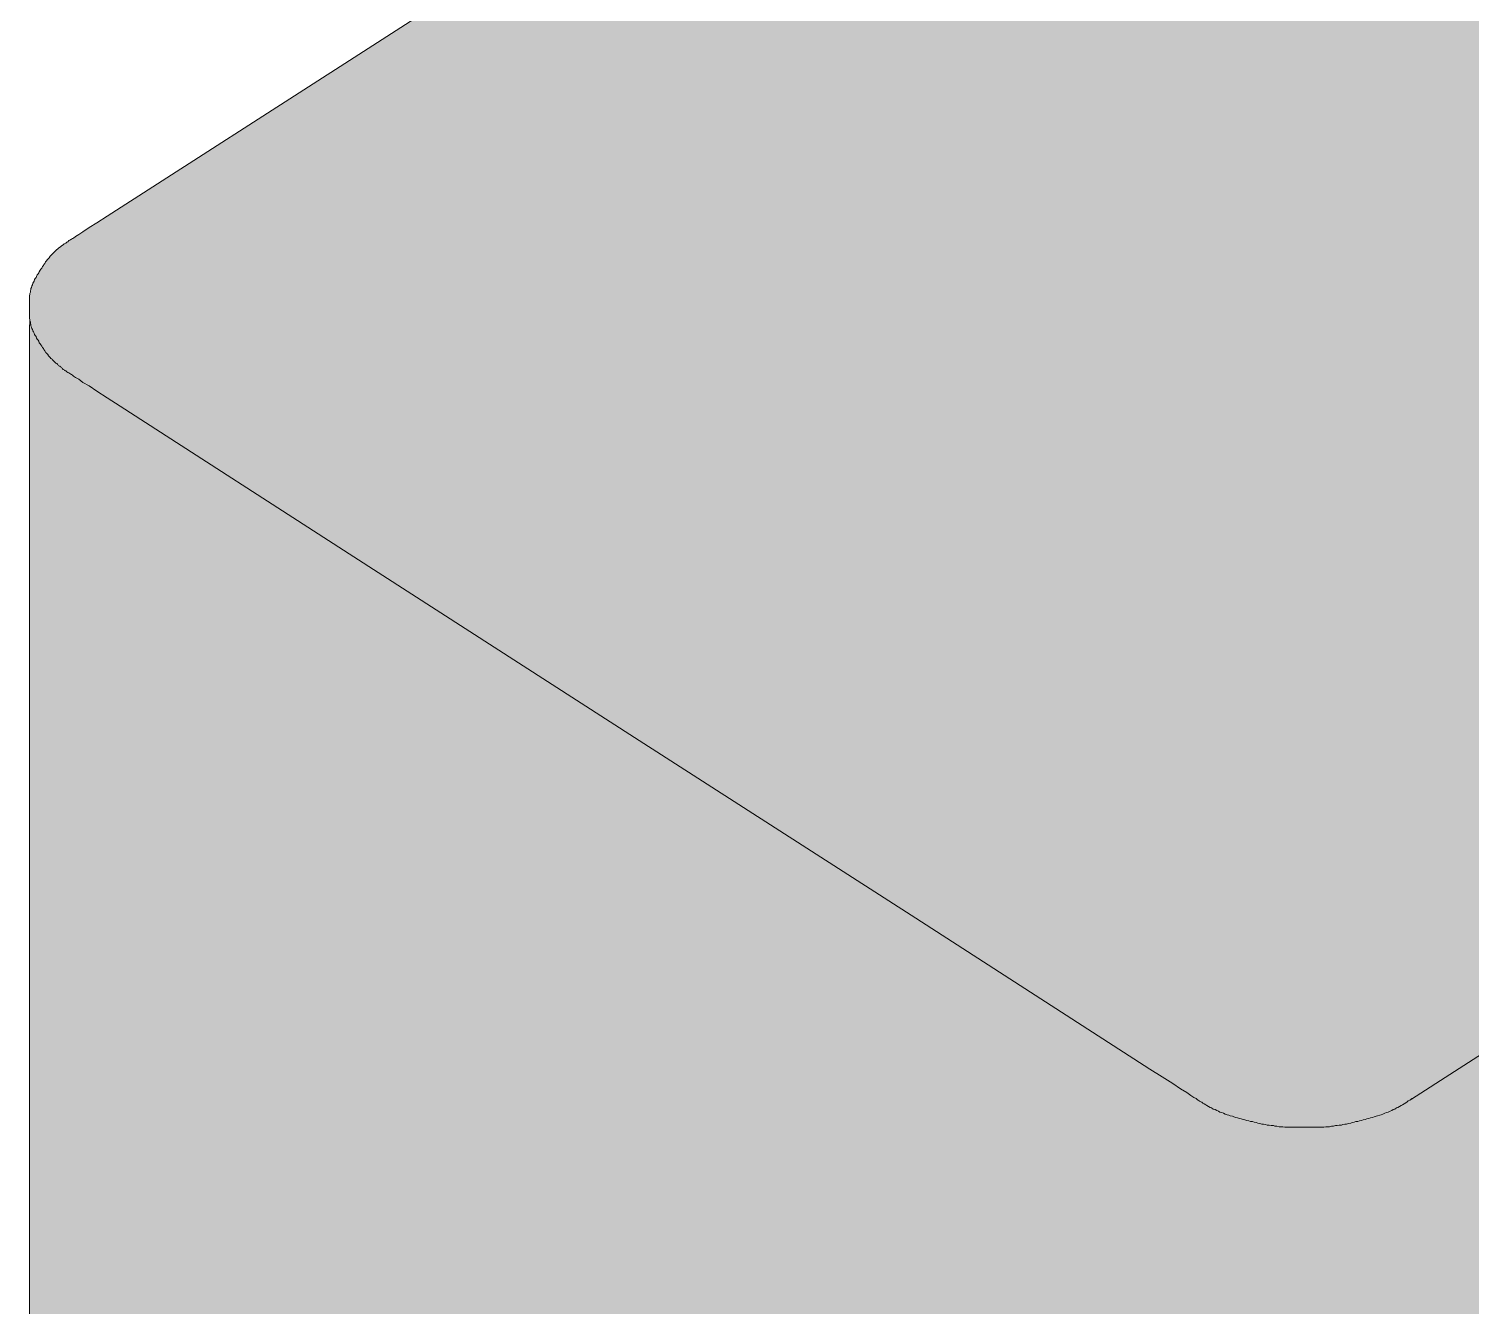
# Model space of a CAD drawing. Units: millimetres at full size, sheet at 1:100. Extents: x -138278 to 134990, y -16593 to 30671.
# Drawn here: x 60856.6 to 61134.5, y 22856.9 to 23103 of the extents above; entities that cross this region are included whole.
import ezdxf

# ---------------------------------------------------------------- set-up
doc = ezdxf.new("R2010")
doc.units = ezdxf.units.MM
doc.header["$LTSCALE"] = 100
doc.layers.add('F-0_枠', color=134, linetype='Continuous', lineweight=18)
doc.layers.add('F-8_補助線', color=15, linetype='Continuous')
doc.layers.add('F-9_可能範囲', color=9, linetype='Continuous')

msp = doc.modelspace()

# ---------------------------------------------------------------- linework, layer by layer
at = {"layer": 'F-0_枠'}
for p, q in [((60856.7, 23045), (60856.8, 23047)), ((60856.7, 23045), (60856.8, 23047)), ((60857.1, 23045.5), (60857.2, 23045.3)), ((60857.1, 23045.5), (60857.2, 23045.3)), ((60859.8, 23040.7), (60859.9, 23040.7)), ((60859.8, 23040.7), (60859.9, 23040.7)), ((60863.7, 23037.1), (60863.9, 23036.9)), ((60863.7, 23037.1), (60863.9, 23036.9)), ((60864.3, 23036.7), (60864.5, 23036.6)), ((60864.3, 23036.7), (60864.5, 23036.6)), ((60864.5, 23036.6), (60864.7, 23036.5)), ((60864.5, 23036.6), (60864.7, 23036.5)), ((60864.7, 23036.5), (60864.8, 23036.4)), ((60864.7, 23036.5), (60864.8, 23036.4)), ((60867, 23034.9), (60868.2, 23034.2)), ((60867, 23034.9), (60868.2, 23034.2)), ((60868.2, 23034.2), (60869.7, 23033.2)), ((60868.2, 23034.2), (60869.7, 23033.2)), ((61123, 22896.8), (61177.1, 22931.7)), ((61123, 22896.8), (61177.1, 22931.7)), ((61119.5, 22894.8), (61119.8, 22894.9)), ((61119.5, 22894.8), (61119.8, 22894.9)), ((61119.8, 22894.9), (61120.1, 22895.1)), ((61119.8, 22894.9), (61120.1, 22895.1)), ((61120.1, 22895.1), (61120.4, 22895.2)), ((61120.1, 22895.1), (61120.4, 22895.2)), ((61121.9, 22896.1), (61121.6, 22895.9)), ((61121.9, 22896.1), (61121.6, 22895.9)), ((61122.2, 22896.3), (61121.9, 22896.1)), ((61122.2, 22896.3), (61121.9, 22896.1)), ((61122.4, 22896.5), (61122.2, 22896.3)), ((61122.4, 22896.5), (61122.2, 22896.3)), ((61122.8, 22896.7), (61123.1, 22896.9)), ((61122.8, 22896.7), (61123.1, 22896.9))]:
    msp.add_line(p, q, dxfattribs=at)
for points in [[(60871.7, 23066.9), (60919.3, 23097.5), (61027.5, 23167.1)], [(60871.7, 23066.9), (60919.3, 23097.5), (61027.5, 23167.1)], [(60871.7, 23066.9), (60869.7, 23065.6), (60868.2, 23064.7), (60867, 23063.9), (60866.2, 23063.4), (60865.6, 23063), (60865.2, 23062.7), (60865, 23062.6), (60864.8, 23062.5), (60864.7, 23062.4), (60864.5, 23062.3), (60864.3, 23062.2), (60864.1, 23062), (60863.9, 23061.9), (60863.7, 23061.7), (60863.4, 23061.6), (60863.2, 23061.4), (60862.9, 23061.2), (60862.7, 23061), (60862.4, 23060.8), (60862.2, 23060.6), (60861.9, 23060.4), (60861.7, 23060.2), (60861.5, 23060), (60861.3, 23059.8)], [(60871.7, 23066.9), (60869.7, 23065.6), (60868.2, 23064.7), (60867, 23063.9), (60866.2, 23063.4), (60865.6, 23063), (60865.2, 23062.7), (60865, 23062.6), (60864.8, 23062.5), (60864.7, 23062.4), (60864.5, 23062.3), (60864.3, 23062.2), (60864.1, 23062), (60863.9, 23061.9), (60863.7, 23061.7), (60863.4, 23061.6), (60863.2, 23061.4), (60862.9, 23061.2), (60862.7, 23061), (60862.4, 23060.8), (60862.2, 23060.6), (60861.9, 23060.4), (60861.7, 23060.2), (60861.5, 23060), (60861.3, 23059.8)], [(60861.3, 23059.8), (60861.1, 23059.6), (60860.9, 23059.4), (60860.7, 23059.2), (60860.5, 23058.9), (60860.3, 23058.7), (60860.1, 23058.5), (60860, 23058.3), (60859.8, 23058.1), (60859.7, 23057.8), (60859.5, 23057.6), (60859.4, 23057.4), (60859.2, 23057.2), (60859.1, 23056.9), (60858.9, 23056.7), (60858.8, 23056.5), (60858.6, 23056.2), (60858.5, 23056), (60858.4, 23055.8), (60858.2, 23055.6), (60858.1, 23055.3), (60858, 23055.1), (60857.8, 23054.9), (60857.7, 23054.7), (60857.6, 23054.4), (60857.5, 23054.2), (60857.4, 23054), (60857.3, 23053.7), (60857.2, 23053.5), (60857.1, 23053.2), (60857, 23053), (60857, 23052.8), (60856.9, 23052.5), (60856.9, 23052.3), (60856.8, 23052), (60856.8, 23051.8), (60856.7, 23051.6), (60856.7, 23051.3), (60856.7, 23051.1), (60856.7, 23050.8)], [(60861.3, 23059.8), (60861.1, 23059.6), (60860.9, 23059.4), (60860.7, 23059.2), (60860.5, 23058.9), (60860.3, 23058.7), (60860.1, 23058.5), (60860, 23058.3), (60859.8, 23058.1), (60859.7, 23057.8), (60859.5, 23057.6), (60859.4, 23057.4), (60859.2, 23057.2), (60859.1, 23056.9), (60858.9, 23056.7), (60858.8, 23056.5), (60858.6, 23056.2), (60858.5, 23056), (60858.4, 23055.8), (60858.2, 23055.6), (60858.1, 23055.3), (60858, 23055.1), (60857.8, 23054.9), (60857.7, 23054.7), (60857.6, 23054.4), (60857.5, 23054.2), (60857.4, 23054), (60857.3, 23053.7), (60857.2, 23053.5), (60857.1, 23053.2), (60857, 23053), (60857, 23052.8), (60856.9, 23052.5), (60856.9, 23052.3), (60856.8, 23052), (60856.8, 23051.8), (60856.7, 23051.6), (60856.7, 23051.3), (60856.7, 23051.1), (60856.7, 23050.8)], [(60856.7, 23050.8), (60856.7, 23050.6), (60856.7, 23050.4), (60856.7, 23050.1), (60856.7, 23049.9), (60856.7, 23049.6), (60856.7, 23049.4), (60856.7, 23049.1), (60856.7, 23048.9), (60856.7, 23048.7), (60856.7, 23048.4), (60856.7, 23048.2), (60856.7, 23047.9), (60856.7, 23047.7), (60856.7, 23047.5), (60856.7, 23047.2), (60856.8, 23047), (60856.8, 23046.7), (60856.9, 23046.5), (60856.9, 23046.3), (60857, 23046), (60857, 23045.8), (60857.1, 23045.5)], [(60856.7, 23050.8), (60856.7, 23050.6), (60856.7, 23050.4), (60856.7, 23050.1), (60856.7, 23049.9), (60856.7, 23049.6), (60856.7, 23049.4), (60856.7, 23049.1), (60856.7, 23048.9), (60856.7, 23048.7), (60856.7, 23048.4), (60856.7, 23048.2), (60856.7, 23047.9), (60856.7, 23047.7), (60856.7, 23047.5), (60856.7, 23047.2), (60856.8, 23047), (60856.8, 23046.7), (60856.9, 23046.5), (60856.9, 23046.3), (60857, 23046), (60857, 23045.8), (60857.1, 23045.5)], [(60862.1, 22300.3), (60860.9, 22309.3), (60859.8, 22318.3), (60859, 22327.4), (60858.3, 22336.4), (60857.8, 22345.2), (60857.4, 22353.8), (60857.1, 22362.1), (60856.9, 22369.9), (60856.8, 22377.2), (60856.7, 22383.8), (60856.7, 22389.7), (60856.7, 22394.8), (60856.7, 23019.3), (60856.7, 23026.4), (60856.7, 23032.2), (60856.7, 23036.7), (60856.7, 23040), (60856.7, 23042.4), (60856.7, 23044), (60856.7, 23045)], [(60862.1, 22300.3), (60860.9, 22309.3), (60859.8, 22318.3), (60859, 22327.4), (60858.3, 22336.4), (60857.8, 22345.2), (60857.4, 22353.8), (60857.1, 22362.1), (60856.9, 22369.9), (60856.8, 22377.2), (60856.7, 22383.8), (60856.7, 22389.7), (60856.7, 22394.8), (60856.7, 23019.3), (60856.7, 23026.4), (60856.7, 23032.2), (60856.7, 23036.7), (60856.7, 23040), (60856.7, 23042.4), (60856.7, 23044), (60856.7, 23045)], [(60857.2, 23045.3), (60857.3, 23045.1), (60857.4, 23044.8), (60857.5, 23044.6), (60857.6, 23044.4), (60857.7, 23044.1), (60857.8, 23043.9), (60858, 23043.7), (60858.1, 23043.4), (60858.2, 23043.2), (60858.4, 23043), (60858.5, 23042.8), (60858.6, 23042.5), (60858.8, 23042.3), (60858.9, 23042.1), (60859.1, 23041.9), (60859.2, 23041.6), (60859.4, 23041.4), (60859.5, 23041.2), (60859.7, 23041), (60859.8, 23040.7)], [(60857.2, 23045.3), (60857.3, 23045.1), (60857.4, 23044.8), (60857.5, 23044.6), (60857.6, 23044.4), (60857.7, 23044.1), (60857.8, 23043.9), (60858, 23043.7), (60858.1, 23043.4), (60858.2, 23043.2), (60858.4, 23043), (60858.5, 23042.8), (60858.6, 23042.5), (60858.8, 23042.3), (60858.9, 23042.1), (60859.1, 23041.9), (60859.2, 23041.6), (60859.4, 23041.4), (60859.5, 23041.2), (60859.7, 23041), (60859.8, 23040.7)], [(60859.9, 23040.7), (60859.9, 23040.6), (60860, 23040.5), (60860.1, 23040.4), (60860.1, 23040.3), (60860.2, 23040.3), (60860.3, 23040.2), (60860.3, 23040.1), (60860.4, 23040), (60860.5, 23039.9), (60860.6, 23039.9), (60860.6, 23039.8), (60860.7, 23039.7), (60860.8, 23039.6), (60860.8, 23039.5), (60860.9, 23039.5), (60861, 23039.4), (60861.1, 23039.3), (60861.2, 23039.2), (60861.2, 23039.2), (60861.3, 23039.1), (60861.4, 23039), (60861.5, 23038.9), (60861.6, 23038.8), (60861.6, 23038.8), (60861.7, 23038.7), (60861.8, 23038.6), (60861.9, 23038.5), (60862, 23038.5), (60862.1, 23038.4), (60862.2, 23038.3), (60862.2, 23038.3), (60862.3, 23038.2), (60862.4, 23038.1), (60862.5, 23038), (60862.6, 23038), (60862.7, 23037.9), (60862.8, 23037.8), (60862.9, 23037.7), (60862.9, 23037.7)], [(60859.9, 23040.7), (60859.9, 23040.6), (60860, 23040.5), (60860.1, 23040.4), (60860.1, 23040.3), (60860.2, 23040.3), (60860.3, 23040.2), (60860.3, 23040.1), (60860.4, 23040), (60860.5, 23039.9), (60860.6, 23039.9), (60860.6, 23039.8), (60860.7, 23039.7), (60860.8, 23039.6), (60860.8, 23039.5), (60860.9, 23039.5), (60861, 23039.4), (60861.1, 23039.3), (60861.2, 23039.2), (60861.2, 23039.2), (60861.3, 23039.1), (60861.4, 23039), (60861.5, 23038.9), (60861.6, 23038.8), (60861.6, 23038.8), (60861.7, 23038.7), (60861.8, 23038.6), (60861.9, 23038.5), (60862, 23038.5), (60862.1, 23038.4), (60862.2, 23038.3), (60862.2, 23038.3), (60862.3, 23038.2), (60862.4, 23038.1), (60862.5, 23038), (60862.6, 23038), (60862.7, 23037.9), (60862.8, 23037.8), (60862.9, 23037.7), (60862.9, 23037.7)], [(60862.9, 23037.7), (60863, 23037.6), (60863.1, 23037.5), (60863.2, 23037.4), (60863.3, 23037.4), (60863.4, 23037.3), (60863.5, 23037.2), (60863.6, 23037.2), (60863.7, 23037.1)], [(60862.9, 23037.7), (60863, 23037.6), (60863.1, 23037.5), (60863.2, 23037.4), (60863.3, 23037.4), (60863.4, 23037.3), (60863.5, 23037.2), (60863.6, 23037.2), (60863.7, 23037.1)], [(60863.9, 23036.9), (60864.1, 23036.8), (60864.3, 23036.7)], [(60863.9, 23036.9), (60864.1, 23036.8), (60864.3, 23036.7)], [(60864.8, 23036.4), (60865, 23036.3), (60865.2, 23036.1), (60865.6, 23035.8), (60866.2, 23035.5), (60867, 23034.9)], [(60864.8, 23036.4), (60865, 23036.3), (60865.2, 23036.1), (60865.6, 23035.8), (60866.2, 23035.5), (60867, 23034.9)], [(60869.7, 23033.2), (60871.7, 23031.9), (60874.2, 23030.3)], [(60869.7, 23033.2), (60871.7, 23031.9), (60874.2, 23030.3)], [(60871.7, 23031.9), (60874.2, 23030.3), (60919.2, 23001.3), (60973.3, 22966.5), (61027.5, 22931.7), (61072.6, 22902.6), (61075, 22901.1), (61077, 22899.8), (61078.5, 22898.8), (61079.7, 22898.1), (61080.5, 22897.5), (61081.1, 22897.1), (61081.5, 22896.9), (61081.8, 22896.7), (61081.9, 22896.6), (61082.1, 22896.5), (61082.2, 22896.4), (61082.4, 22896.3), (61082.6, 22896.2), (61082.8, 22896), (61083.1, 22895.9), (61083.4, 22895.7), (61083.6, 22895.6), (61083.9, 22895.4), (61084.2, 22895.2), (61084.5, 22895.1), (61084.8, 22894.9), (61085.2, 22894.8), (61085.5, 22894.6), (61085.8, 22894.5), (61086.1, 22894.3), (61086.5, 22894.2), (61086.8, 22894.1), (61087.1, 22893.9), (61087.5, 22893.8), (61087.8, 22893.7), (61088.1, 22893.6), (61088.5, 22893.5), (61088.8, 22893.4), (61089.2, 22893.3)], [(60871.7, 23031.9), (60874.2, 23030.3), (60919.2, 23001.3), (60973.3, 22966.5), (61027.5, 22931.7), (61072.6, 22902.6), (61075, 22901.1), (61077, 22899.8), (61078.5, 22898.8), (61079.7, 22898.1), (61080.5, 22897.5), (61081.1, 22897.1), (61081.5, 22896.9), (61081.8, 22896.7), (61081.9, 22896.6), (61082.1, 22896.5), (61082.2, 22896.4), (61082.4, 22896.3), (61082.6, 22896.2), (61082.8, 22896), (61083.1, 22895.9), (61083.4, 22895.7), (61083.6, 22895.6), (61083.9, 22895.4), (61084.2, 22895.2), (61084.5, 22895.1), (61084.8, 22894.9), (61085.2, 22894.8), (61085.5, 22894.6), (61085.8, 22894.5), (61086.1, 22894.3), (61086.5, 22894.2), (61086.8, 22894.1), (61087.1, 22893.9), (61087.5, 22893.8), (61087.8, 22893.7), (61088.1, 22893.6), (61088.5, 22893.5), (61088.8, 22893.4), (61089.2, 22893.3)], [(61117.5, 22893.9), (61117.9, 22894.1), (61118.2, 22894.2), (61118.5, 22894.3), (61118.9, 22894.5), (61119.2, 22894.6), (61119.5, 22894.8)], [(61117.5, 22893.9), (61117.9, 22894.1), (61118.2, 22894.2), (61118.5, 22894.3), (61118.9, 22894.5), (61119.2, 22894.6), (61119.5, 22894.8)], [(61121.6, 22895.9), (61121.3, 22895.7), (61121, 22895.6), (61120.7, 22895.4), (61120.4, 22895.2), (61120.1, 22895.1)], [(61121.6, 22895.9), (61121.3, 22895.7), (61121, 22895.6), (61120.7, 22895.4), (61120.4, 22895.2), (61120.1, 22895.1)], [(61123, 22896.8), (61122.7, 22896.6), (61122.4, 22896.5)], [(61123, 22896.8), (61122.7, 22896.6), (61122.4, 22896.5)], [(61089.2, 22893.3), (61089.5, 22893.2), (61089.9, 22893.1), (61090.2, 22893), (61090.6, 22892.9), (61090.9, 22892.8), (61091.3, 22892.7), (61091.7, 22892.6), (61092, 22892.5), (61092.4, 22892.5), (61092.7, 22892.4), (61093.1, 22892.3), (61093.4, 22892.2), (61093.8, 22892.1), (61094.2, 22892), (61094.5, 22892), (61094.9, 22891.9), (61095.2, 22891.8), (61095.6, 22891.8), (61096, 22891.7), (61096.4, 22891.7), (61096.7, 22891.6), (61097.1, 22891.6), (61097.5, 22891.5), (61097.8, 22891.5), (61098.2, 22891.5), (61098.6, 22891.4), (61099, 22891.4), (61099.4, 22891.4), (61099.7, 22891.4), (61100.1, 22891.4), (61100.5, 22891.4), (61100.9, 22891.4), (61101.2, 22891.4), (61101.6, 22891.4), (61102, 22891.4), (61102.4, 22891.4), (61102.7, 22891.4), (61103.1, 22891.4), (61103.5, 22891.4)], [(61089.2, 22893.3), (61089.5, 22893.2), (61089.9, 22893.1), (61090.2, 22893), (61090.6, 22892.9), (61090.9, 22892.8), (61091.3, 22892.7), (61091.7, 22892.6), (61092, 22892.5), (61092.4, 22892.5), (61092.7, 22892.4), (61093.1, 22892.3), (61093.4, 22892.2), (61093.8, 22892.1), (61094.2, 22892), (61094.5, 22892), (61094.9, 22891.9), (61095.2, 22891.8), (61095.6, 22891.8), (61096, 22891.7), (61096.4, 22891.7), (61096.7, 22891.6), (61097.1, 22891.6), (61097.5, 22891.5), (61097.8, 22891.5), (61098.2, 22891.5), (61098.6, 22891.4), (61099, 22891.4), (61099.4, 22891.4), (61099.7, 22891.4), (61100.1, 22891.4), (61100.5, 22891.4), (61100.9, 22891.4), (61101.2, 22891.4), (61101.6, 22891.4), (61102, 22891.4), (61102.4, 22891.4), (61102.7, 22891.4), (61103.1, 22891.4), (61103.5, 22891.4)], [(61103.5, 22891.4), (61103.9, 22891.4), (61104.2, 22891.4), (61104.6, 22891.4), (61105, 22891.4), (61105.4, 22891.4), (61105.7, 22891.4), (61106.1, 22891.4), (61106.5, 22891.5), (61106.9, 22891.5), (61107.2, 22891.5), (61107.6, 22891.6), (61108, 22891.6), (61108.4, 22891.7), (61108.7, 22891.7), (61109.1, 22891.8), (61109.5, 22891.8), (61109.8, 22891.9), (61110.2, 22892), (61110.5, 22892), (61110.9, 22892.1), (61111.3, 22892.2), (61111.6, 22892.3), (61112, 22892.4), (61112.3, 22892.5), (61112.7, 22892.5), (61113, 22892.6), (61113.4, 22892.7), (61113.7, 22892.8), (61114.1, 22892.9), (61114.4, 22893), (61114.8, 22893.1), (61115.1, 22893.2), (61115.5, 22893.3), (61115.8, 22893.4), (61116.2, 22893.5), (61116.5, 22893.6), (61116.9, 22893.7), (61117.2, 22893.8), (61117.5, 22893.9)], [(61103.5, 22891.4), (61103.9, 22891.4), (61104.2, 22891.4), (61104.6, 22891.4), (61105, 22891.4), (61105.4, 22891.4), (61105.7, 22891.4), (61106.1, 22891.4), (61106.5, 22891.5), (61106.9, 22891.5), (61107.2, 22891.5), (61107.6, 22891.6), (61108, 22891.6), (61108.4, 22891.7), (61108.7, 22891.7), (61109.1, 22891.8), (61109.5, 22891.8), (61109.8, 22891.9), (61110.2, 22892), (61110.5, 22892), (61110.9, 22892.1), (61111.3, 22892.2), (61111.6, 22892.3), (61112, 22892.4), (61112.3, 22892.5), (61112.7, 22892.5), (61113, 22892.6), (61113.4, 22892.7), (61113.7, 22892.8), (61114.1, 22892.9), (61114.4, 22893), (61114.8, 22893.1), (61115.1, 22893.2), (61115.5, 22893.3), (61115.8, 22893.4), (61116.2, 22893.5), (61116.5, 22893.6), (61116.9, 22893.7), (61117.2, 22893.8), (61117.5, 22893.9)]]:
    msp.add_lwpolyline(points, dxfattribs=at)
at = {"layer": 'F-8_補助線'}
for points in [[(60856.8, 23046.5), (60856.8, 23047), (60856.7, 23045.5)], [(60856.8, 23046.5), (60856.7, 23045.5), (60856.8, 22377.2)], [(60857, 23046), (60856.8, 23046.5), (60856.8, 22377.2)], [(60856.8, 22377.2), (60857.1, 23045.7), (60857, 23046)], [(60856.8, 22377.2), (60857.4, 23044.8), (60857.1, 23045.7)], [(60856.8, 22377.2), (60857.5, 23044.6), (60857.4, 23044.8)], [(60856.8, 22377.2), (60857.6, 23044.4), (60857.5, 23044.6)], [(60856.8, 22377.2), (60857.7, 23044.1), (60857.6, 23044.4)], [(60856.8, 22377.2), (60857.8, 23043.9), (60857.7, 23044.1)], [(60856.8, 22377.2), (60857.9, 23043.7), (60857.8, 23043.9)], [(60856.8, 22377.2), (60858.1, 23043.4), (60857.9, 23043.7)], [(60856.8, 22377.2), (60858.2, 23043.2), (60858.1, 23043.4)], [(60856.8, 22377.2), (60858.3, 23043), (60858.2, 23043.2)], [(60856.8, 22377.2), (60858.5, 23042.8), (60858.3, 23043)], [(60856.8, 22377.2), (60858.6, 23042.5), (60858.5, 23042.8)], [(60856.8, 22377.2), (60858.8, 23042.3), (60858.6, 23042.5)], [(60856.8, 22377.2), (60858.9, 23042.1), (60858.8, 23042.3)], [(60856.8, 22377.2), (60859, 23041.9), (60858.9, 23042.1)], [(60856.8, 22377.2), (60859.2, 23041.6), (60859, 23041.9)], [(60856.8, 22377.2), (60859.3, 23041.4), (60859.2, 23041.6)], [(60856.8, 22377.2), (60859.5, 23041.2), (60859.3, 23041.4)], [(60856.8, 22377.2), (61348, 22309.9), (60859.5, 23041.2)], [(61348, 22309.9), (60859.6, 23041), (60859.5, 23041.2)], [(61348, 22309.9), (60859.8, 23040.7), (60859.6, 23041)], [(61348, 22309.9), (60859.9, 23040.7), (60859.8, 23040.7)], [(61348, 22309.9), (60859.9, 23040.6), (60859.9, 23040.7)], [(61348, 22309.9), (60860.1, 23040.4), (60859.9, 23040.6)], [(61348, 22309.9), (60860.1, 23040.3), (60860.1, 23040.4)], [(61348, 22309.9), (60860.3, 23040.2), (60860.1, 23040.3)], [(61348, 22309.9), (60860.3, 23040.1), (60860.3, 23040.2)], [(61348, 22309.9), (60860.5, 23039.9), (60860.3, 23040.1)], [(61348, 22309.9), (60860.7, 23039.7), (60860.5, 23039.9)], [(61348, 22309.9), (60860.5, 23039.9), (60860.5, 23039.9)], [(61348, 22309.9), (60860.8, 23039.5), (60860.7, 23039.7)], [(61348, 22309.9), (60861, 23039.4), (60860.8, 23039.5)], [(61348, 22309.9), (60861.1, 23039.2), (60861, 23039.4)], [(61348, 22309.9), (60861.2, 23039.2), (60861.1, 23039.2)], [(61348, 22309.9), (60861.4, 23039), (60861.2, 23039.2)], [(61348, 22309.9), (60861.5, 23038.9), (60861.4, 23039)], [(61348, 22309.9), (60861.6, 23038.8), (60861.5, 23038.9)], [(61348, 22309.9), (60861.7, 23038.7), (60861.6, 23038.8)], [(61348, 22309.9), (60861.8, 23038.6), (60861.7, 23038.7)], [(61348, 22309.9), (60862.1, 23038.4), (60861.8, 23038.6)], [(61348, 22309.9), (60862.1, 23038.3), (60862.1, 23038.4)], [(61348, 22309.9), (60862.7, 23037.9), (60862.1, 23038.3)], [(61348, 22309.9), (60862.9, 23037.7), (60862.7, 23037.9)], [(61348, 22309.9), (60863.3, 23037.4), (60862.9, 23037.7)], [(61348, 22309.9), (60863.6, 23037.2), (60863.3, 23037.4)], [(61348, 22309.9), (60863.9, 23036.9), (60863.6, 23037.2)], [(61348, 22309.9), (60864.8, 23036.4), (60863.9, 23036.9)], [(60871.7, 23031.9), (60866.2, 23035.5), (60864.8, 23036.4)], [(61348, 22309.9), (60871.7, 23031.9), (60864.8, 23036.4)], [(61339.8, 23036.4), (61177.1, 22931.7), (61123.1, 22896.9)], [(61348, 22309.9), (61339.8, 23036.4), (61123.1, 22896.9)], [(60871.7, 23031.9), (60867, 23034.9), (60866.2, 23035.5)], [(60871.7, 23031.9), (60868.2, 23034.2), (60867, 23034.9)], [(61348, 22309.9), (60919.2, 23001.3), (60871.7, 23031.9)], [(61348, 22309.9), (61072.5, 22902.6), (60919.2, 23001.3)], [(61348, 22309.9), (61075, 22901.1), (61072.5, 22902.6)], [(61348, 22309.9), (61079.7, 22898.1), (61075, 22901.1)], [(61348, 22309.9), (61080.5, 22897.5), (61079.7, 22898.1)], [(61348, 22309.9), (61081.1, 22897.1), (61080.5, 22897.5)], [(61348, 22309.9), (61081.9, 22896.6), (61081.1, 22897.1)], [(61348, 22309.9), (61083.1, 22895.9), (61081.9, 22896.6)], [(61348, 22309.9), (61085.5, 22894.6), (61083.1, 22895.9)], [(61348, 22309.9), (61087.8, 22893.7), (61085.5, 22894.6)], [(61348, 22309.9), (61119.2, 22894.6), (61118.8, 22894.5)], [(61348, 22309.9), (61119.5, 22894.8), (61119.2, 22894.6)], [(61348, 22309.9), (61119.8, 22894.9), (61119.5, 22894.8)], [(61348, 22309.9), (61120.1, 22895.1), (61119.8, 22894.9)], [(61348, 22309.9), (61120.4, 22895.2), (61120.1, 22895.1)], [(61348, 22309.9), (61120.7, 22895.4), (61120.4, 22895.2)], [(61348, 22309.9), (61121, 22895.6), (61120.7, 22895.4)], [(61348, 22309.9), (61121.3, 22895.7), (61121, 22895.6)], [(61348, 22309.9), (61121.6, 22895.9), (61121.3, 22895.7)], [(61348, 22309.9), (61121.9, 22896.1), (61121.6, 22895.9)], [(61348, 22309.9), (61122.1, 22896.3), (61121.9, 22896.1)], [(61348, 22309.9), (61122.4, 22896.5), (61122.1, 22896.3)], [(61348, 22309.9), (61123.1, 22896.9), (61122.4, 22896.5)], [(61348, 22309.9), (61089.2, 22893.3), (61087.8, 22893.7)], [(61348, 22309.9), (61091.6, 22892.6), (61089.2, 22893.3)], [(61348, 22309.9), (61093.1, 22892.3), (61091.6, 22892.6)], [(61348, 22309.9), (61094.9, 22891.9), (61093.1, 22892.3)], [(61348, 22309.9), (61096.7, 22891.6), (61094.9, 22891.9)], [(61348, 22309.9), (61109.4, 22891.8), (61108.3, 22891.7)], [(61348, 22309.9), (61109.8, 22891.9), (61109.4, 22891.8)], [(61348, 22309.9), (61110.2, 22892), (61109.8, 22891.9)], [(61348, 22309.9), (61110.5, 22892), (61110.2, 22892)], [(61348, 22309.9), (61112.7, 22892.5), (61110.5, 22892)], [(61348, 22309.9), (61113.4, 22892.7), (61112.7, 22892.5)], [(61348, 22309.9), (61113.7, 22892.8), (61113.4, 22892.7)], [(61348, 22309.9), (61114.8, 22893.1), (61113.7, 22892.8)], [(61348, 22309.9), (61115.1, 22893.2), (61114.8, 22893.1)], [(61348, 22309.9), (61115.5, 22893.3), (61115.1, 22893.2)], [(61348, 22309.9), (61115.8, 22893.4), (61115.5, 22893.3)], [(61348, 22309.9), (61116.2, 22893.5), (61115.8, 22893.4)], [(61348, 22309.9), (61116.5, 22893.6), (61116.2, 22893.5)], [(61348, 22309.9), (61116.8, 22893.7), (61116.5, 22893.6)], [(61348, 22309.9), (61117.2, 22893.8), (61116.8, 22893.7)], [(61348, 22309.9), (61117.5, 22894), (61117.2, 22893.8)], [(61348, 22309.9), (61117.9, 22894.1), (61117.5, 22894)], [(61348, 22309.9), (61118.2, 22894.2), (61117.9, 22894.1)], [(61348, 22309.9), (61118.5, 22894.3), (61118.2, 22894.2)], [(61348, 22309.9), (61118.8, 22894.5), (61118.5, 22894.3)], [(61348, 22309.9), (61098.2, 22891.5), (61096.7, 22891.6)], [(61348, 22309.9), (61100.1, 22891.4), (61098.2, 22891.5)], [(61348, 22309.9), (61101.6, 22891.4), (61100.1, 22891.4)], [(61348, 22309.9), (61103.1, 22891.4), (61101.6, 22891.4)], [(61348, 22309.9), (61104.2, 22891.4), (61103.1, 22891.4)], [(61348, 22309.9), (61105, 22891.4), (61104.2, 22891.4)], [(61348, 22309.9), (61106.1, 22891.4), (61105, 22891.4)], [(61348, 22309.9), (61107.6, 22891.6), (61106.1, 22891.4)], [(61348, 22309.9), (61108.3, 22891.7), (61107.6, 22891.6)]]:
    msp.add_solid(points, dxfattribs=at)
at = {"layer": 'F-9_可能範囲'}
for points in [[(60864.9, 23062.6), (61106.5, 23207.2), (61105.7, 23207.3)], [(60864.9, 23062.6), (61105.7, 23207.3), (61105, 23207.3)], [(60864.9, 23062.6), (61105, 23207.3), (61104.6, 23207.3)], [(60864.9, 23062.6), (61104.6, 23207.3), (61103.8, 23207.3)], [(60864.9, 23062.6), (61103.8, 23207.3), (61103.1, 23207.3)], [(60864.9, 23062.6), (61103.1, 23207.3), (61102.3, 23207.3)], [(60864.9, 23062.6), (61102.3, 23207.3), (61102, 23207.3)], [(60864.9, 23062.6), (61102, 23207.3), (61101.2, 23207.3)], [(60864.9, 23062.6), (61101.2, 23207.3), (61100.5, 23207.3)], [(60864.9, 23062.6), (61100.5, 23207.3), (61100.1, 23207.3)], [(60864.9, 23062.6), (61100.1, 23207.3), (61099.3, 23207.3)], [(60864.9, 23062.6), (61099.3, 23207.3), (61098.6, 23207.2)], [(60864.9, 23062.6), (61107.6, 23207.1), (61106.8, 23207.2)], [(60864.9, 23062.6), (61106.8, 23207.2), (61106.5, 23207.2)], [(60864.9, 23062.6), (61098.6, 23207.2), (61097.8, 23207.2)], [(60864.9, 23062.6), (61097.8, 23207.2), (61097.1, 23207.1)], [(60864.9, 23062.6), (61108.7, 23207), (61108, 23207.1)], [(60864.9, 23062.6), (61108, 23207.1), (61107.6, 23207.1)], [(60864.9, 23062.6), (61097.1, 23207.1), (61096, 23207)], [(60864.9, 23062.6), (61109.4, 23206.9), (61108.7, 23207)], [(60864.9, 23062.6), (61096, 23207), (61095.2, 23206.9)], [(60864.9, 23062.6), (61110.2, 23206.7), (61109.4, 23206.9)], [(60864.9, 23062.6), (61095.2, 23206.9), (61094.5, 23206.7)], [(60864.9, 23062.6), (61110.9, 23206.6), (61110.2, 23206.7)], [(60864.9, 23062.6), (61094.5, 23206.7), (61093.8, 23206.6)], [(60864.9, 23062.6), (61111.6, 23206.4), (61110.9, 23206.6)], [(60864.9, 23062.6), (61093.8, 23206.6), (61093.1, 23206.4)], [(60864.9, 23062.6), (61112, 23206.3), (61111.6, 23206.4)], [(60864.9, 23062.6), (61093.1, 23206.4), (61092.3, 23206.2)], [(60864.9, 23062.6), (61112.7, 23206.1), (61112, 23206.3)], [(60864.9, 23062.6), (61092.3, 23206.2), (61091.6, 23206)], [(60864.9, 23062.6), (61113.4, 23206), (61112.7, 23206.1)], [(60864.9, 23062.6), (61113.7, 23205.9), (61113.4, 23206)], [(60864.9, 23062.6), (61091.6, 23206), (61090.9, 23205.9)], [(60864.9, 23062.6), (61114.1, 23205.8), (61113.7, 23205.9)], [(60864.9, 23062.6), (61090.9, 23205.9), (61089.9, 23205.6)], [(60864.9, 23062.6), (61114.4, 23205.7), (61114.1, 23205.8)], [(60864.9, 23062.6), (61114.8, 23205.6), (61114.4, 23205.7)], [(60864.9, 23062.6), (61115.1, 23205.5), (61114.8, 23205.6)], [(60864.9, 23062.6), (61089.9, 23205.6), (61089.5, 23205.5)], [(60864.9, 23062.6), (61115.5, 23205.4), (61115.1, 23205.5)], [(60864.9, 23062.6), (61089.5, 23205.5), (61088.5, 23205.2)], [(60864.9, 23062.6), (61116.2, 23205.2), (61115.5, 23205.4)], [(60864.9, 23062.6), (61116.5, 23205.1), (61116.2, 23205.2)], [(60864.9, 23062.6), (61088.5, 23205.2), (61088.1, 23205.1)], [(60864.9, 23062.6), (61116.8, 23205), (61116.5, 23205.1)], [(60864.9, 23062.6), (61088.1, 23205.1), (61087.4, 23204.9)], [(60864.9, 23062.6), (61117.2, 23204.9), (61116.8, 23205)], [(60864.9, 23062.6), (61117.5, 23204.7), (61117.2, 23204.9)], [(60864.9, 23062.6), (61087.4, 23204.9), (61086.4, 23204.5)], [(60864.9, 23062.6), (61117.9, 23204.6), (61117.5, 23204.7)], [(60864.9, 23062.6), (61118.2, 23204.5), (61117.9, 23204.6)], [(60864.9, 23062.6), (61118.5, 23204.3), (61118.2, 23204.5)], [(60864.9, 23062.6), (61086.4, 23204.5), (61085.8, 23204.2)], [(60864.9, 23062.6), (61119.2, 23204.1), (61118.5, 23204.3)], [(60864.9, 23062.6), (61085.8, 23204.2), (61085.1, 23203.9)], [(60864.9, 23062.6), (61119.8, 23203.8), (61119.2, 23204.1)], [(60864.9, 23062.6), (61085.1, 23203.9), (61084.2, 23203.4)], [(60864.9, 23062.6), (61120.1, 23203.6), (61119.8, 23203.8)], [(60864.9, 23062.6), (61120.4, 23203.4), (61120.1, 23203.6)], [(60864.9, 23062.6), (61120.7, 23203.3), (61120.4, 23203.4)], [(60864.9, 23062.6), (61084.2, 23203.4), (61083.6, 23203.1)], [(60864.9, 23062.6), (61121, 23203.1), (61120.7, 23203.3)], [(60864.9, 23062.6), (61121.3, 23203), (61121, 23203.1)], [(60864.9, 23062.6), (61083.6, 23203.1), (61082.6, 23202.5)], [(60864.9, 23062.6), (61121.5, 23202.8), (61121.3, 23203)], [(60864.9, 23062.6), (61121.8, 23202.6), (61121.5, 23202.8)], [(60864.9, 23062.6), (61122, 23202.5), (61121.8, 23202.6)], [(60864.9, 23062.6), (61122.2, 23202.4), (61122, 23202.5)], [(60864.9, 23062.6), (61082.6, 23202.5), (61081.9, 23202.1)], [(60864.9, 23062.6), (61122.5, 23202.2), (61122.2, 23202.4)], [(60864.9, 23062.6), (61122.8, 23202), (61122.5, 23202.2)], [(60864.9, 23062.6), (61081.9, 23202.1), (61081.5, 23201.8)], [(60864.9, 23062.6), (61123.1, 23201.8), (61122.8, 23202)], [(60864.9, 23062.6), (61123.5, 23201.6), (61123.1, 23201.8)], [(60864.9, 23062.6), (61081.5, 23201.8), (61080.5, 23201.2)], [(60864.9, 23062.6), (61124.9, 23200.6), (61123.5, 23201.6)], [(60864.9, 23062.6), (61080.5, 23201.2), (61079.7, 23200.6)], [(60864.9, 23062.6), (61126.1, 23199.9), (61124.9, 23200.6)], [(60864.9, 23062.6), (61079.7, 23200.6), (61078.5, 23199.9)], [(60864.9, 23062.6), (61127.6, 23198.9), (61126.1, 23199.9)], [(60864.9, 23062.6), (61078.5, 23199.9), (61077, 23198.9)], [(60864.9, 23062.6), (61129.6, 23197.6), (61127.6, 23198.9)], [(60864.9, 23062.6), (61077, 23198.9), (61075, 23197.6)], [(60864.9, 23062.6), (61334.8, 23065.6), (61129.6, 23197.6)], [(60864.9, 23062.6), (61075, 23197.6), (61072.5, 23196.1)], [(60864.9, 23062.6), (61072.5, 23196.1), (60919.2, 23097.5)], [(60864.9, 23062.6), (60919.2, 23097.5), (60871.7, 23066.9)], [(60864.9, 23062.6), (60871.7, 23066.9), (60869.7, 23065.6)], [(60864.9, 23062.6), (61336.4, 23064.7), (61334.8, 23065.6)], [(60864.9, 23062.6), (60869.7, 23065.6), (60868.2, 23064.7)], [(60864.9, 23062.6), (61337.5, 23063.9), (61336.4, 23064.7)], [(60864.9, 23062.6), (60868.2, 23064.7), (60867, 23063.9)], [(60864.9, 23062.6), (60856.7, 23050.6), (60856.6, 23050.4)], [(60864.9, 23062.6), (60856.6, 23050.4), (60856.6, 23049.9)], [(60864.9, 23062.6), (60856.6, 23049.9), (60856.6, 23049.6)], [(60864.9, 23062.6), (60856.6, 23049.6), (60856.6, 23049.1)], [(60864.9, 23062.6), (60856.6, 23049.1), (60856.6, 23048.4)], [(60864.9, 23062.6), (60856.6, 23048.4), (60856.7, 23047.9)], [(60864.9, 23062.6), (60856.8, 23052), (60856.7, 23051.6)], [(60864.9, 23062.6), (60856.7, 23051.6), (60856.7, 23051.1)], [(60864.9, 23062.6), (60856.7, 23051.1), (60856.7, 23050.6)], [(60864.9, 23062.6), (60856.7, 23047.9), (60856.7, 23047.7)], [(60864.9, 23062.6), (60856.7, 23047.7), (60856.7, 23047.2)], [(60864.9, 23062.6), (60856.7, 23047.2), (60856.8, 23046.7)], [(60864.9, 23062.6), (60856.9, 23052.5), (60856.8, 23052)], [(60864.9, 23062.6), (60856.8, 23046.7), (60856.8, 23046.5)], [(60864.9, 23062.6), (60856.8, 23046.5), (60857, 23046)], [(60864.9, 23062.6), (60857, 23052.8), (60856.9, 23052.5)], [(60864.9, 23062.6), (60857.1, 23053.2), (60857, 23052.8)], [(60864.9, 23062.6), (60857, 23046), (60857, 23045.8)], [(60864.9, 23062.6), (60857, 23045.8), (60857.3, 23045.1)], [(60864.9, 23062.6), (60857.2, 23053.5), (60857.1, 23053.2)], [(60864.9, 23062.6), (60857.3, 23053.7), (60857.2, 23053.5)], [(60864.9, 23062.6), (60857.5, 23054.2), (60857.3, 23053.7)], [(60864.9, 23062.6), (60857.3, 23045.1), (60857.4, 23044.8)], [(60864.9, 23062.6), (60857.4, 23044.8), (60857.6, 23044.4)], [(60864.9, 23062.6), (60857.6, 23054.4), (60857.5, 23054.2)], [(60864.9, 23062.6), (60857.7, 23054.7), (60857.6, 23054.4)], [(60864.9, 23062.6), (60857.6, 23044.4), (60857.7, 23044.1)], [(60864.9, 23062.6), (60857.8, 23054.9), (60857.7, 23054.7)], [(60864.9, 23062.6), (60857.7, 23044.1), (60857.9, 23043.7)], [(60864.9, 23062.6), (60857.9, 23055.1), (60857.8, 23054.9)], [(60864.9, 23062.6), (60858.1, 23055.3), (60857.9, 23055.1)], [(60864.9, 23062.6), (60857.9, 23043.7), (60858.1, 23043.4)], [(60864.9, 23062.6), (60858.3, 23055.8), (60858.1, 23055.3)], [(60864.9, 23062.6), (60858.1, 23043.4), (60858.2, 23043.2)], [(60864.9, 23062.6), (60858.2, 23043.2), (60858.3, 23043)], [(60864.9, 23062.6), (60858.5, 23056), (60858.3, 23055.8)], [(60864.9, 23062.6), (60858.3, 23043), (60858.6, 23042.5)], [(60864.9, 23062.6), (60858.6, 23056.3), (60858.5, 23056)], [(60864.9, 23062.6), (60858.9, 23056.7), (60858.6, 23056.3)], [(60864.9, 23062.6), (60858.6, 23042.5), (60858.8, 23042.3)], [(60864.9, 23062.6), (60858.8, 23042.3), (60858.9, 23042.1)], [(60864.9, 23062.6), (60859, 23056.9), (60858.9, 23056.7)], [(60864.9, 23062.6), (60858.9, 23042.1), (60859, 23041.9)], [(60864.9, 23062.6), (60859.2, 23057.2), (60859, 23056.9)], [(60864.9, 23062.6), (60859, 23041.9), (60859.2, 23041.6)], [(60864.9, 23062.6), (60859.3, 23057.4), (60859.2, 23057.2)], [(60864.9, 23062.6), (60859.2, 23041.6), (60859.3, 23041.4)], [(60864.9, 23062.6), (60859.6, 23057.8), (60859.3, 23057.4)], [(60864.9, 23062.6), (60859.3, 23041.4), (60859.5, 23041.2)], [(60864.9, 23062.6), (60859.5, 23041.2), (60859.6, 23041)], [(60864.9, 23062.6), (60859.8, 23058.1), (60859.6, 23057.8)], [(60864.9, 23062.6), (60859.6, 23041), (60859.8, 23040.7)], [(60864.9, 23062.6), (60860.1, 23058.5), (60859.8, 23058.1)], [(60864.9, 23062.6), (60859.8, 23040.7), (60859.9, 23040.7)], [(60864.9, 23062.6), (60859.9, 23040.7), (60859.9, 23040.6)], [(60864.9, 23062.6), (60859.9, 23040.6), (60860, 23040.5)], [(60864.9, 23062.6), (60860, 23040.5), (60860.1, 23040.4)], [(60864.9, 23062.6), (60860.3, 23058.7), (60860.1, 23058.5)], [(60864.9, 23062.6), (60860.1, 23040.4), (60860.1, 23040.3)], [(60864.9, 23062.6), (60860.1, 23040.3), (60860.2, 23040.3)], [(60864.9, 23062.6), (60860.2, 23040.3), (60860.3, 23040.2)], [(60864.9, 23062.6), (60860.7, 23059.2), (60860.3, 23058.7)], [(60864.9, 23062.6), (60860.3, 23040.2), (60860.3, 23040.1)], [(60864.9, 23062.6), (60860.3, 23040.1), (60860.4, 23040)], [(60864.9, 23062.6), (60860.4, 23040), (60860.5, 23039.9)], [(60864.9, 23062.6), (60860.5, 23039.9), (60860.5, 23039.9)], [(60864.9, 23062.6), (60860.5, 23039.9), (60860.6, 23039.8)], [(60864.9, 23062.6), (60860.6, 23039.8), (60860.7, 23039.7)], [(60864.9, 23062.6), (60860.9, 23059.4), (60860.7, 23059.2)], [(60864.9, 23062.6), (60860.7, 23039.7), (60860.8, 23039.6)], [(60864.9, 23062.6), (60860.8, 23039.6), (60860.8, 23039.5)], [(60864.9, 23062.6), (60860.8, 23039.5), (60860.9, 23039.5)], [(60864.9, 23062.6), (60861.1, 23059.6), (60860.9, 23059.4)], [(60864.9, 23062.6), (60860.9, 23039.5), (60861, 23039.4)], [(60864.9, 23062.6), (60861, 23039.4), (60861.1, 23039.3)], [(60864.9, 23062.6), (60861.5, 23060), (60861.1, 23059.6)], [(60864.9, 23062.6), (60861.1, 23039.3), (60861.1, 23039.2)], [(60864.9, 23062.6), (60861.1, 23039.2), (60861.2, 23039.2)], [(60864.9, 23062.6), (60861.2, 23039.2), (60861.3, 23039.1)], [(60864.9, 23062.6), (60861.3, 23039.1), (60861.4, 23039)], [(60864.9, 23062.6), (60861.4, 23039), (60861.5, 23038.9)], [(60864.9, 23062.6), (60861.7, 23060.2), (60861.5, 23060)], [(60864.9, 23062.6), (60861.5, 23038.9), (60861.5, 23038.8)], [(60864.9, 23062.6), (60861.5, 23038.8), (60861.6, 23038.8)], [(60864.9, 23062.6), (60861.6, 23038.8), (60861.7, 23038.7)], [(60864.9, 23062.6), (60861.9, 23060.4), (60861.7, 23060.2)], [(60864.9, 23062.6), (60861.7, 23038.7), (60861.8, 23038.6)], [(60864.9, 23062.6), (60861.8, 23038.6), (60861.9, 23038.6)], [(60864.9, 23062.6), (60862.2, 23060.6), (60861.9, 23060.4)], [(60864.9, 23062.6), (60861.9, 23038.6), (60862, 23038.5)], [(60864.9, 23062.6), (60862, 23038.5), (60862.1, 23038.4)], [(60864.9, 23062.6), (60862.1, 23038.4), (60862.1, 23038.3)], [(60864.9, 23062.6), (60862.1, 23038.3), (60862.2, 23038.3)], [(60864.9, 23062.6), (60862.7, 23061), (60862.2, 23060.6)], [(60864.9, 23062.6), (60862.2, 23038.3), (60862.3, 23038.2)], [(60864.9, 23062.6), (60862.3, 23038.2), (60862.4, 23038.1)], [(60864.9, 23062.6), (60862.4, 23038.1), (60862.5, 23038)], [(60864.9, 23062.6), (60862.5, 23038), (60862.6, 23038)], [(60864.9, 23062.6), (60862.6, 23038), (60862.7, 23037.9)], [(60864.9, 23062.6), (60862.9, 23061.2), (60862.7, 23061)], [(60864.9, 23062.6), (60862.7, 23037.9), (60862.7, 23037.8)], [(60864.9, 23062.6), (60862.7, 23037.8), (60862.8, 23037.7)], [(60864.9, 23062.6), (60862.8, 23037.7), (60862.9, 23037.7)], [(60864.9, 23062.6), (60863.2, 23061.4), (60862.9, 23061.2)], [(60864.9, 23062.6), (60862.9, 23037.7), (60863, 23037.6)], [(60864.9, 23062.6), (60863, 23037.6), (60863.2, 23037.4)], [(60864.9, 23062.6), (60863.4, 23061.6), (60863.2, 23061.4)], [(60864.9, 23062.6), (60863.2, 23037.4), (60863.3, 23037.4)], [(60864.9, 23062.6), (60863.3, 23037.4), (60863.4, 23037.3)], [(60864.9, 23062.6), (60863.7, 23061.7), (60863.4, 23061.6)], [(60864.9, 23062.6), (60863.4, 23037.3), (60863.5, 23037.2)], [(60864.9, 23062.6), (60863.5, 23037.2), (60863.7, 23037.1)], [(60864.9, 23062.6), (60863.9, 23061.9), (60863.7, 23061.7)], [(60864.9, 23062.6), (60863.7, 23037.1), (60863.9, 23036.9)], [(60864.9, 23062.6), (60864.1, 23062), (60863.9, 23061.9)], [(60864.9, 23062.6), (60863.9, 23036.9), (60864.3, 23036.7)], [(60864.9, 23062.6), (60864.5, 23062.3), (60864.1, 23062)], [(60864.9, 23062.6), (60864.3, 23036.7), (60864.6, 23036.5)], [(60864.9, 23062.6), (60864.6, 23062.4), (60864.5, 23062.3)], [(60864.9, 23062.6), (60864.6, 23036.5), (60864.8, 23036.4)], [(60864.9, 23062.6), (60864.8, 23036.4), (60864.9, 23036.3)], [(60864.9, 23062.6), (61338.4, 23063.4), (61337.5, 23063.9)], [(60864.9, 23062.6), (60867, 23063.9), (60866.2, 23063.4)], [(60864.9, 23062.6), (61339, 23063), (61338.4, 23063.4)], [(60864.9, 23062.6), (60866.2, 23063.4), (60865.6, 23063)], [(60864.9, 23062.6), (61339.4, 23062.7), (61339, 23063)], [(60864.9, 23062.6), (61340.3, 23062.2), (61339.4, 23062.7)], [(60864.9, 23062.6), (60864.9, 23036.3), (60865.6, 23035.9)], [(60864.9, 23062.6), (60865.6, 23035.9), (60866.2, 23035.5)], [(60864.9, 23062.6), (60866.2, 23035.5), (60867, 23034.9)], [(60864.9, 23062.6), (60867, 23034.9), (60868.2, 23034.2)], [(60864.9, 23062.6), (60868.2, 23034.2), (60869.7, 23033.2)], [(60864.9, 23062.6), (60869.7, 23033.2), (60869.7, 23033.2)], [(60864.9, 23062.6), (60869.7, 23033.2), (60871.7, 23031.9)], [(60864.9, 23062.6), (60871.7, 23031.9), (60871.7, 23031.9)], [(60864.9, 23062.6), (60871.7, 23031.9), (60874.1, 23030.4)], [(60864.9, 23062.6), (60874.1, 23030.4), (61072.5, 22902.6)], [(60864.9, 23062.6), (61072.5, 22902.6), (61075, 22901.1)], [(60864.9, 23062.6), (61075, 22901.1), (61077, 22899.8)], [(60864.9, 23062.6), (61077, 22899.8), (61078.5, 22898.8)], [(60864.9, 23062.6), (61078.5, 22898.8), (61079.7, 22898.1)], [(60864.9, 23062.6), (61079.7, 22898.1), (61080.5, 22897.5)], [(60864.9, 23062.6), (61080.5, 22897.5), (61081.1, 22897.1)], [(60864.9, 23062.6), (61081.1, 22897.1), (61081.5, 22896.9)], [(60864.9, 23062.6), (61081.5, 22896.9), (61081.9, 22896.6)], [(60864.9, 23062.6), (61081.9, 22896.6), (61082.2, 22896.4)], [(60864.9, 23062.6), (61082.2, 22896.4), (61082.6, 22896.2)], [(60864.9, 23062.6), (61082.6, 22896.2), (61083.1, 22895.9)], [(60864.9, 23062.6), (61083.1, 22895.9), (61083.6, 22895.6)], [(60864.9, 23062.6), (61083.6, 22895.6), (61083.9, 22895.4)], [(60864.9, 23062.6), (61083.9, 22895.4), (61084.5, 22895.1)], [(60864.9, 23062.6), (61084.5, 22895.1), (61085.1, 22894.8)], [(60864.9, 23062.6), (61085.1, 22894.8), (61085.5, 22894.6)], [(60864.9, 23062.6), (61085.5, 22894.6), (61086.1, 22894.3)], [(60864.9, 23062.6), (61086.1, 22894.3), (61086.4, 22894.2)], [(60864.9, 23062.6), (61086.4, 22894.2), (61087.1, 22894)], [(60864.9, 23062.6), (61087.1, 22894), (61087.4, 22893.8)], [(60864.9, 23062.6), (61087.4, 22893.8), (61088.1, 22893.6)], [(60864.9, 23062.6), (61088.1, 22893.6), (61088.5, 22893.5)], [(60864.9, 23062.6), (61088.5, 22893.5), (61089.2, 22893.3)], [(60864.9, 23062.6), (61089.2, 22893.3), (61089.5, 22893.2)], [(60864.9, 23062.6), (61089.5, 22893.2), (61090.2, 22893)], [(60864.9, 23062.6), (61090.2, 22893), (61090.6, 22892.9)], [(60864.9, 23062.6), (61090.6, 22892.9), (61090.9, 22892.8)], [(60864.9, 23062.6), (61090.9, 22892.8), (61091.6, 22892.6)], [(60864.9, 23062.6), (61091.6, 22892.6), (61092, 22892.5)], [(60864.9, 23062.6), (61092, 22892.5), (61092.7, 22892.4)], [(60864.9, 23062.6), (61092.7, 22892.4), (61093.1, 22892.3)], [(60864.9, 23062.6), (61093.1, 22892.3), (61094.1, 22892)], [(60864.9, 23062.6), (61094.1, 22892), (61094.5, 22892)], [(60864.9, 23062.6), (61094.5, 22892), (61095.2, 22891.8)], [(60864.9, 23062.6), (61095.2, 22891.8), (61095.6, 22891.8)], [(60864.9, 23062.6), (61095.6, 22891.8), (61096.3, 22891.7)], [(60864.9, 23062.6), (61096.3, 22891.7), (61096.7, 22891.6)], [(60864.9, 23062.6), (61096.7, 22891.6), (61097.1, 22891.6)], [(60864.9, 23062.6), (61097.1, 22891.6), (61097.5, 22891.5)], [(60864.9, 23062.6), (61097.5, 22891.5), (61098.2, 22891.5)], [(60864.9, 23062.6), (61098.2, 22891.5), (61098.6, 22891.4)], [(60864.9, 23062.6), (61098.6, 22891.4), (61099.3, 22891.4)], [(60864.9, 23062.6), (61099.3, 22891.4), (61100.1, 22891.4)], [(60864.9, 23062.6), (61100.1, 22891.4), (61101.2, 22891.4)], [(60864.9, 23062.6), (61101.2, 22891.4), (61101.6, 22891.4)], [(60864.9, 23062.6), (61101.6, 22891.4), (61102.3, 22891.4)], [(60864.9, 23062.6), (61102.3, 22891.4), (61103.1, 22891.4)], [(60864.9, 23062.6), (61103.1, 22891.4), (61103.5, 22891.4)], [(60864.9, 23062.6), (61103.5, 22891.4), (61104.2, 22891.4)], [(60864.9, 23062.6), (61104.2, 22891.4), (61104.6, 22891.4)], [(60864.9, 23062.6), (61104.6, 22891.4), (61105.3, 22891.4)], [(60864.9, 23062.6), (61105.3, 22891.4), (61106.1, 22891.4)], [(60864.9, 23062.6), (61106.1, 22891.4), (61106.5, 22891.5)], [(60864.9, 23062.6), (61106.5, 22891.5), (61106.8, 22891.5)], [(60864.9, 23062.6), (61106.8, 22891.5), (61107.2, 22891.5)], [(60864.9, 23062.6), (61107.2, 22891.5), (61107.6, 22891.6)], [(60864.9, 23062.6), (61107.6, 22891.6), (61108.3, 22891.7)], [(60864.9, 23062.6), (61108.3, 22891.7), (61109.1, 22891.8)], [(60864.9, 23062.6), (61109.1, 22891.8), (61109.4, 22891.8)], [(60864.9, 23062.6), (61109.4, 22891.8), (61110.2, 22892)], [(60864.9, 23062.6), (61110.2, 22892), (61110.5, 22892)], [(60864.9, 23062.6), (61110.5, 22892), (61110.9, 22892.1)], [(60864.9, 23062.6), (61110.9, 22892.1), (61111.2, 22892.2)], [(60864.9, 23062.6), (61111.2, 22892.2), (61112, 22892.4)], [(60864.9, 23062.6), (61112, 22892.4), (61112.7, 22892.5)], [(60864.9, 23062.6), (61112.7, 22892.5), (61113, 22892.6)], [(60864.9, 23062.6), (61113, 22892.6), (61113.7, 22892.8)], [(60864.9, 23062.6), (61113.7, 22892.8), (61114.1, 22892.9)], [(60864.9, 23062.6), (61114.1, 22892.9), (61114.4, 22893)], [(60864.9, 23062.6), (61114.4, 22893), (61114.8, 22893.1)], [(60864.9, 23062.6), (61114.8, 22893.1), (61115.1, 22893.2)], [(60864.9, 23062.6), (61115.1, 22893.2), (61115.5, 22893.3)], [(60864.9, 23062.6), (61115.5, 22893.3), (61116.2, 22893.5)], [(60864.9, 23062.6), (61116.2, 22893.5), (61116.8, 22893.7)], [(60864.9, 23062.6), (61116.8, 22893.7), (61117.2, 22893.8)], [(60864.9, 23062.6), (61117.2, 22893.8), (61117.9, 22894.1)], [(60864.9, 23062.6), (61117.9, 22894.1), (61118.2, 22894.2)], [(60864.9, 23062.6), (61118.2, 22894.2), (61118.5, 22894.3)], [(60864.9, 23062.6), (61118.5, 22894.3), (61118.8, 22894.5)], [(60864.9, 23062.6), (61118.8, 22894.5), (61119.5, 22894.8)], [(60864.9, 23062.6), (61119.5, 22894.8), (61120.1, 22895.1)], [(60864.9, 23062.6), (61120.1, 22895.1), (61120.4, 22895.2)], [(60864.9, 23062.6), (61120.4, 22895.2), (61120.7, 22895.4)], [(60864.9, 23062.6), (61120.7, 22895.4), (61121.3, 22895.7)], [(60864.9, 23062.6), (61121.3, 22895.7), (61121.6, 22895.9)], [(60864.9, 23062.6), (61121.6, 22895.9), (61122.1, 22896.3)], [(60864.9, 23062.6), (61122.1, 22896.3), (61122.7, 22896.6)], [(60864.9, 23062.6), (61122.7, 22896.6), (61122.8, 22896.7)], [(60864.9, 23062.6), (61122.8, 22896.7), (61123.1, 22896.9)], [(60864.9, 23062.6), (61123.1, 22896.9), (61330.4, 23030.4)], [(60864.9, 23062.6), (61330.4, 23030.4), (61332.9, 23031.9)], [(60864.9, 23062.6), (61332.9, 23031.9), (61334.8, 23033.2)], [(60864.9, 23062.6), (61334.8, 23033.2), (61336.4, 23034.2)], [(60864.9, 23062.6), (61336.4, 23034.2), (61337.5, 23034.9)], [(60864.9, 23062.6), (61337.5, 23034.9), (61338.4, 23035.5)], [(60864.9, 23062.6), (61338.4, 23035.5), (61339.4, 23036.1)], [(60864.9, 23062.6), (61339.4, 23036.1), (61339.8, 23036.4)], [(60864.9, 23062.6), (61339.8, 23036.4), (61340.3, 23036.7)], [(60864.9, 23062.6), (61340.3, 23036.7), (61340.9, 23037.1)], [(60864.9, 23062.6), (61340.9, 23037.1), (61341.1, 23037.2)], [(60864.9, 23062.6), (61341.1, 23037.2), (61341.7, 23037.7)], [(60864.9, 23062.6), (61341.7, 23037.7), (61342.1, 23038)], [(60864.9, 23062.6), (61342.1, 23038), (61342.9, 23038.7)], [(60864.9, 23062.6), (61342.9, 23038.7), (61343.2, 23039)], [(60864.9, 23062.6), (61343.2, 23039), (61344, 23039.9)], [(60864.9, 23062.6), (61344, 23039.9), (61344.5, 23040.4)], [(60864.9, 23062.6), (61344.5, 23040.4), (61345, 23041)], [(60864.9, 23062.6), (61345, 23041), (61345.3, 23041.4)], [(60864.9, 23062.6), (61345.3, 23041.4), (61345.7, 23042.1)], [(60864.9, 23062.6), (61345.7, 23042.1), (61346, 23042.5)], [(60864.9, 23062.6), (61346, 23042.5), (61346.7, 23043.7)], [(60864.9, 23062.6), (61346.7, 23043.7), (61347.1, 23044.6)], [(60864.9, 23062.6), (61347.1, 23044.6), (61347.2, 23044.8)], [(60864.9, 23062.6), (61347.2, 23044.8), (61347.3, 23045.2)], [(60864.9, 23062.6), (61347.3, 23045.2), (61347.4, 23045.5)], [(60864.9, 23062.6), (61347.4, 23045.5), (61347.5, 23045.8)], [(60864.9, 23062.6), (61347.5, 23045.8), (61347.6, 23046)], [(60864.9, 23062.6), (61347.6, 23046), (61347.7, 23046.4)], [(60864.9, 23062.6), (61347.7, 23046.4), (61347.8, 23046.7)], [(60864.9, 23062.6), (61347.8, 23046.7), (61347.9, 23047.2)], [(60864.9, 23062.6), (61347.9, 23047.2), (61347.9, 23047.7)], [(60864.9, 23062.6), (61347.9, 23047.7), (61348, 23048.2)], [(60864.9, 23062.6), (61348, 23048.2), (61348, 23048.4)], [(60864.9, 23062.6), (61348, 23048.4), (61348, 23049.1)], [(60864.9, 23062.6), (61348, 23049.1), (61348, 23049.4)], [(60864.9, 23062.6), (61348, 23049.4), (61348, 23049.6)], [(60864.9, 23062.6), (61348, 23049.6), (61348, 23050.1)], [(60864.9, 23062.6), (61348, 23050.1), (61348, 23050.4)], [(60864.9, 23062.6), (61348, 23050.4), (61348, 23050.6)], [(60864.9, 23062.6), (61348, 23050.6), (61348, 23050.8)], [(60864.9, 23062.6), (61348, 23050.8), (61347.9, 23051.3)], [(60864.9, 23062.6), (61347.9, 23051.3), (61347.9, 23051.8)], [(60864.9, 23062.6), (61347.9, 23051.8), (61347.8, 23052.3)], [(60864.9, 23062.6), (61347.8, 23052.3), (61347.7, 23052.5)], [(60864.9, 23062.6), (61347.7, 23052.5), (61347.7, 23052.8)], [(60864.9, 23062.6), (61347.7, 23052.8), (61347.5, 23053.2)], [(60864.9, 23062.6), (61347.5, 23053.2), (61347.4, 23053.5)], [(60864.9, 23062.6), (61347.4, 23053.5), (61347.3, 23053.7)], [(60864.9, 23062.6), (61347.3, 23053.7), (61347.2, 23054)], [(60864.9, 23062.6), (61347.2, 23054), (61346.9, 23054.7)], [(60864.9, 23062.6), (61346.9, 23054.7), (61346.7, 23055.1)], [(60864.9, 23062.6), (61346.7, 23055.1), (61346.5, 23055.3)], [(60864.9, 23062.6), (61346.5, 23055.3), (61346.4, 23055.6)], [(60864.9, 23062.6), (61346.4, 23055.6), (61346.3, 23055.8)], [(60864.9, 23062.6), (61346.3, 23055.8), (61346.1, 23056)], [(60864.9, 23062.6), (61346.1, 23056), (61346, 23056.3)], [(60864.9, 23062.6), (61346, 23056.3), (61345.8, 23056.5)], [(60864.9, 23062.6), (61345.8, 23056.5), (61345.6, 23056.9)], [(60864.9, 23062.6), (61345.6, 23056.9), (61345.3, 23057.4)], [(60864.9, 23062.6), (61345.3, 23057.4), (61345.1, 23057.6)], [(60864.9, 23062.6), (61345.1, 23057.6), (61345, 23057.8)], [(60864.9, 23062.6), (61345, 23057.8), (61344.8, 23058.1)], [(60864.9, 23062.6), (61344.8, 23058.1), (61344.5, 23058.5)], [(60864.9, 23062.6), (61344.5, 23058.5), (61344.3, 23058.7)], [(60864.9, 23062.6), (61344.3, 23058.7), (61344.1, 23058.9)], [(60864.9, 23062.6), (61344.1, 23058.9), (61343.7, 23059.4)], [(60864.9, 23062.6), (61343.7, 23059.4), (61343.5, 23059.6)], [(60864.9, 23062.6), (61343.5, 23059.6), (61343.3, 23059.8)], [(60864.9, 23062.6), (61343.3, 23059.8), (61342.9, 23060.2)], [(60864.9, 23062.6), (61342.9, 23060.2), (61342.4, 23060.6)], [(60864.9, 23062.6), (61342.4, 23060.6), (61342.2, 23060.8)], [(60864.9, 23062.6), (61342.2, 23060.8), (61341.9, 23061)], [(60864.9, 23062.6), (61341.9, 23061), (61341.7, 23061.2)], [(60864.9, 23062.6), (61341.7, 23061.2), (61341.2, 23061.6)], [(60864.9, 23062.6), (61341.2, 23061.6), (61340.7, 23061.9)], [(60864.9, 23062.6), (61340.7, 23061.9), (61340.3, 23062.2)]]:
    msp.add_solid(points, dxfattribs=at)

doc.saveas('drawing.dxf')
